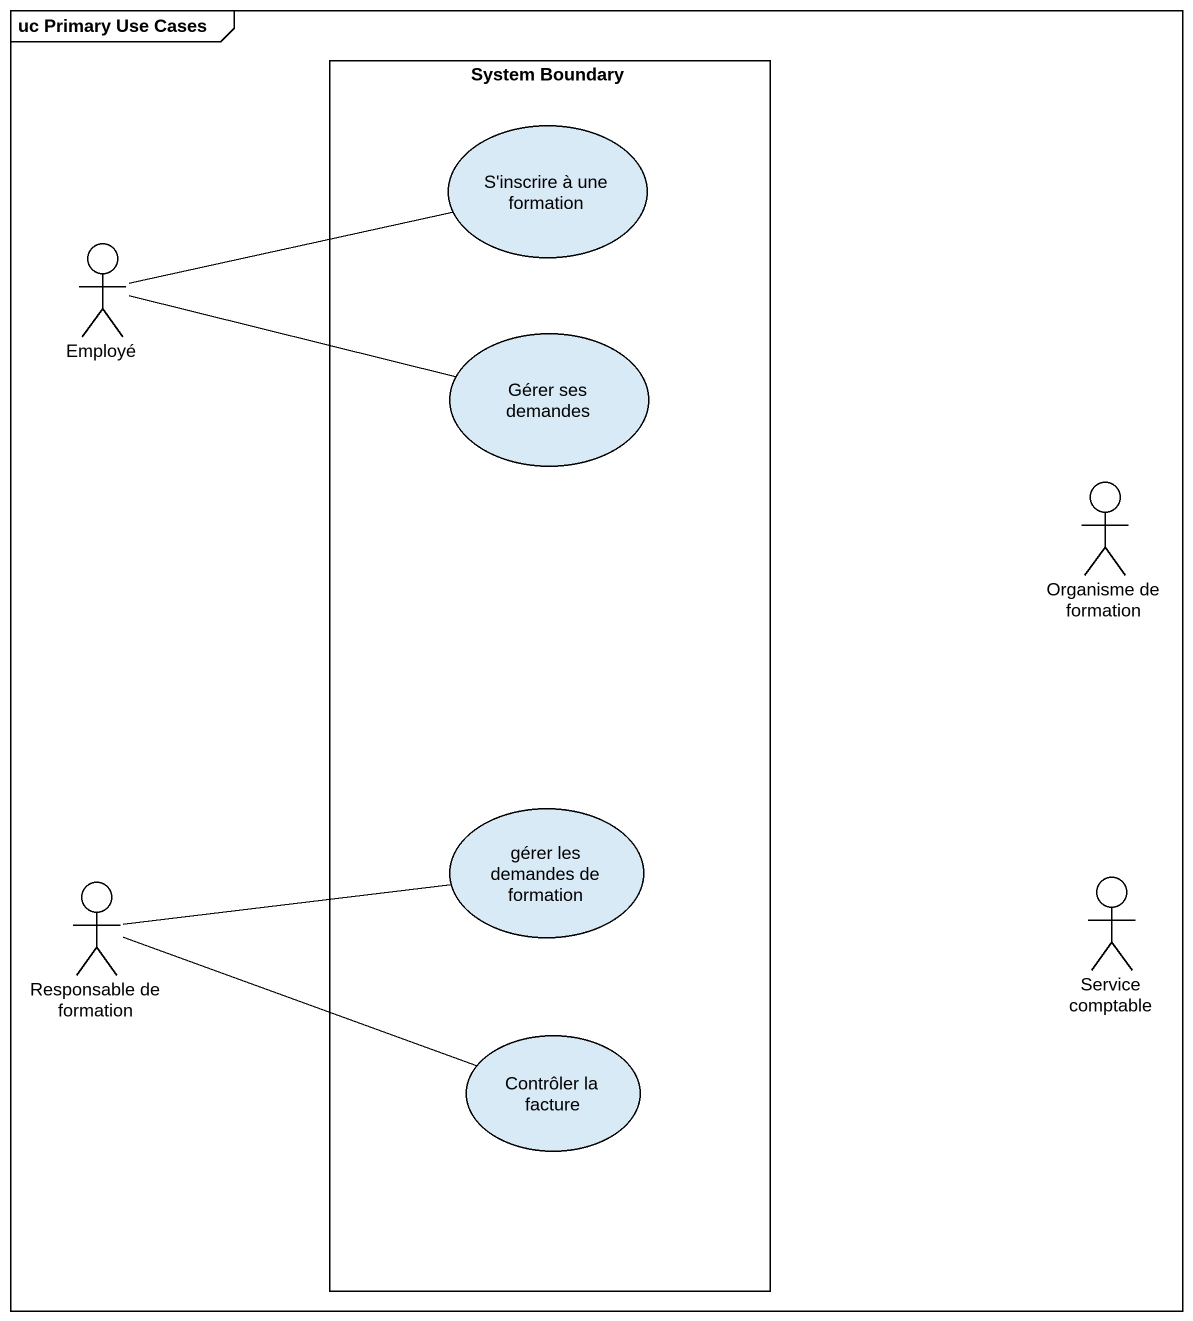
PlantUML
@startuml
mainframe uc Primary Use Cases
rectangle "System Boundary" as System_Boundary {
  usecase "S'inscrire à une formation" as S_inscrire_à_une_formation
  usecase "Gérer ses demandes" as Gérer_ses_demandes
  usecase "gérer les demandes de formation" as gérer_les_demandes_de
  usecase "Contrôler la facture" as Contrôler_la_facture
}
actor Employé
actor "Organisme de formation" as Organisme_de_formation
actor "Responsable de formation" as Responsable_de_formation
actor "Service comptable" as Service_comptable
Employé -right- S_inscrire_à_une_formation
Employé -right- Gérer_ses_demandes
Responsable_de_formation -right- gérer_les_demandes_de
Responsable_de_formation -right- Contrôler_la_facture
@enduml
